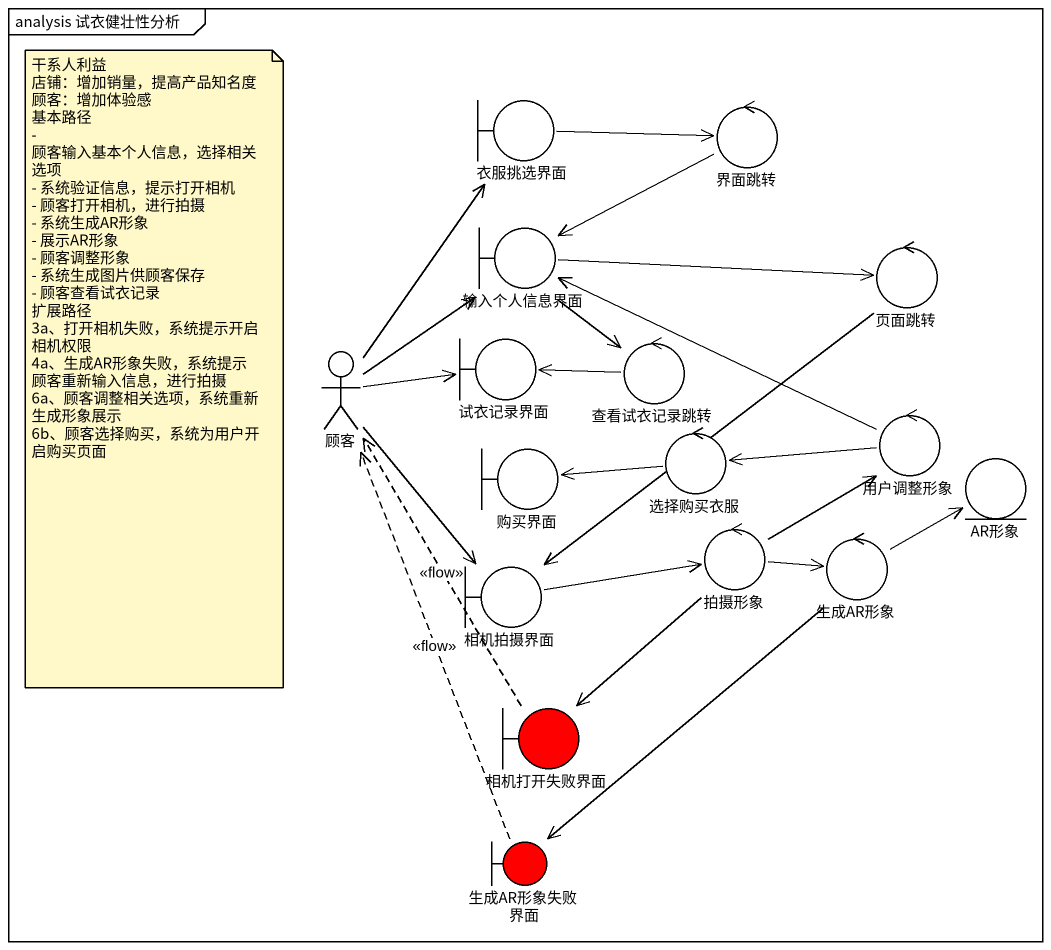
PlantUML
@startuml
mainframe analysis 试衣健壮性分析
boundary 衣服挑选界面
control 界面跳转
boundary 输入个人信息界面
control 页面跳转
actor 顾客
boundary 试衣记录界面
control 查看试衣记录跳转
boundary 购买界面
control 选择购买衣服
control 用户调整形象
entity AR形象
boundary 相机拍摄界面
control 拍摄形象
control 生成AR形象
boundary 相机打开失败界面 #FF0000
boundary 生成AR形象失败界面 #FF0000
衣服挑选界面 -right-> 界面跳转
界面跳转 -left-> 输入个人信息界面
输入个人信息界面 -right-> 页面跳转
输入个人信息界面 --> 查看试衣记录跳转
页面跳转 --> 相机拍摄界面
顾客 -up-> 衣服挑选界面
顾客 -up-> 输入个人信息界面
顾客 -right-> 试衣记录界面
顾客 --> 相机拍摄界面
查看试衣记录跳转 -left-> 试衣记录界面
选择购买衣服 -left-> 购买界面
用户调整形象 -left-> 输入个人信息界面
用户调整形象 -left-> 选择购买衣服
相机拍摄界面 -right-> 拍摄形象
拍摄形象 -up-> 用户调整形象
拍摄形象 -right-> 生成AR形象
拍摄形象 --> 相机打开失败界面
生成AR形象 -right-> AR形象
生成AR形象 --> 生成AR形象失败界面
相机打开失败界面 .up.> 顾客 : <<flow>>
生成AR形象失败界面 .up.> 顾客 : <<flow>>
note as N1
  干系人利益
  店铺：增加销量，提高产品知名度
  顾客：增加体验感
  基本路径
  - 顾客输入基本个人信息，选择相关选项
  - 系统验证信息，提示打开相机
  - 顾客打开相机，进行拍摄
  - 系统生成AR形象
  - 展示AR形象
  - 顾客调整形象
  - 系统生成图片供顾客保存
  - 顾客查看试衣记录
  扩展路径
  3a、打开相机失败，系统提示开启相机权限
  4a、生成AR形象失败，系统提示顾客重新输入信息，进行拍摄
  6a、顾客调整相关选项，系统重新生成形象展示
  6b、顾客选择购买，系统为用户开启购买页面
end note
@enduml
